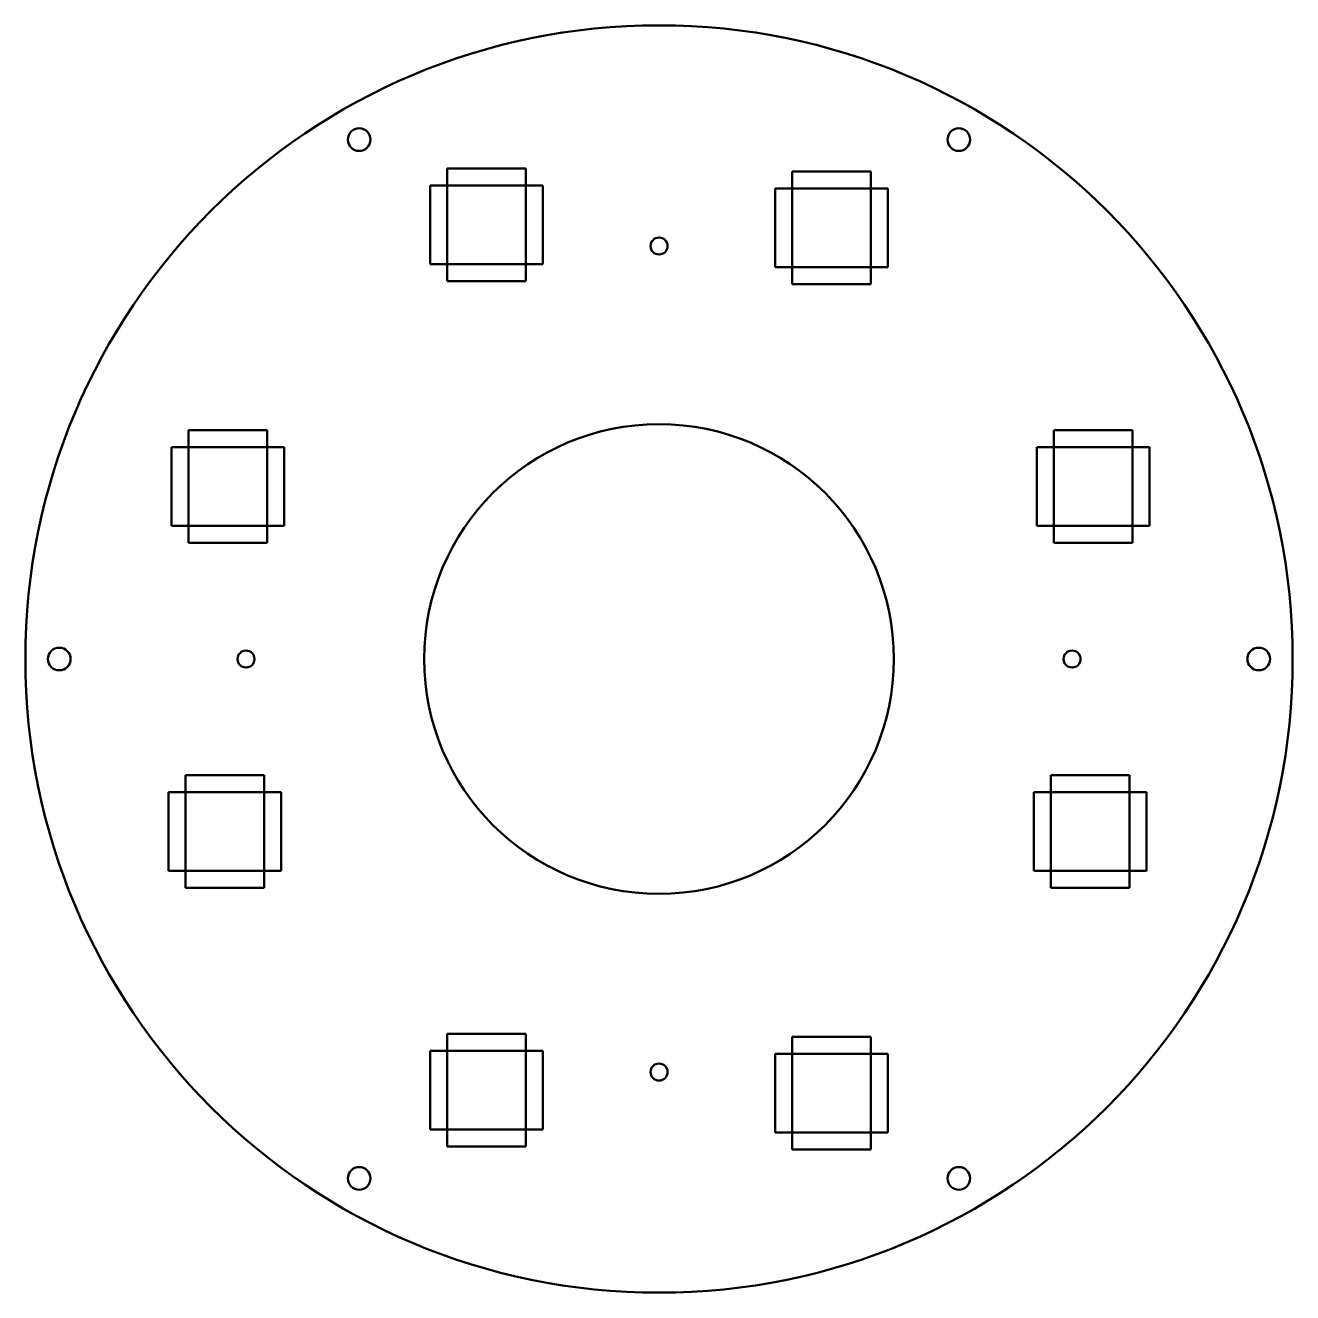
# Model space of a CAD drawing. Header units: millimetres. Extents: x 104 to 328, y 42 to 266.
import ezdxf

# ---------------------------------------------------------------- set-up
doc = ezdxf.new("R2010")
doc.units = ezdxf.units.MM
doc.header["$LTSCALE"] = 0.75
doc.layers.add('Visible', color=7, linetype='Continuous', lineweight=50)

msp = doc.modelspace()

# ---------------------------------------------------------------- linework, layer by layer
at = {"layer": 'Visible', "extrusion": (0, 0, -1)}
for p, q in [((178.947729, 240.526422), (192.847729, 240.526422)), ((178.947729, 237.526422), (178.947729, 240.526422)), ((192.847729, 240.526422), (192.847729, 237.526422)), ((239.934295, 236.989839), (239.934295, 239.989839)), ((239.934295, 239.989839), (253.834295, 239.989839)), ((253.834295, 239.989839), (253.834295, 236.989839)), ((175.947729, 237.526422), (178.947729, 237.526422)), ((175.947729, 223.626422), (175.947729, 237.526422)), ((178.947729, 237.526422), (178.947729, 223.626422)), ((192.847729, 237.526422), (178.947729, 237.526422)), ((192.847729, 237.526422), (195.847729, 237.526422)), ((192.847729, 223.626422), (192.847729, 237.526422)), ((195.847729, 237.526422), (195.847729, 223.626422)), ((236.934295, 236.989839), (239.934295, 236.989839)), ((236.934295, 223.089839), (236.934295, 236.989839)), ((239.934295, 236.989839), (239.934295, 223.089839)), ((253.834295, 236.989839), (239.934295, 236.989839)), ((253.834295, 236.989839), (256.834295, 236.989839)), ((253.834295, 223.089839), (253.834295, 236.989839)), ((256.834295, 236.989839), (256.834295, 223.089839)), ((178.947729, 223.626422), (175.947729, 223.626422)), ((178.947729, 220.626422), (178.947729, 223.626422)), ((178.947729, 223.626422), (192.847729, 223.626422)), ((195.847729, 223.626422), (192.847729, 223.626422)), ((192.847729, 223.626422), (192.847729, 220.626422)), ((239.934295, 223.089839), (236.934295, 223.089839)), ((239.934295, 220.089839), (239.934295, 223.089839)), ((239.934295, 223.089839), (253.834295, 223.089839)), ((256.834295, 223.089839), (253.834295, 223.089839)), ((253.834295, 223.089839), (253.834295, 220.089839)), ((192.847729, 220.626422), (178.947729, 220.626422)), ((253.834295, 220.089839), (239.934295, 220.089839)), ((133.233499, 194.289646), (147.133499, 194.289646)), ((133.233499, 191.289646), (133.233499, 194.289646)), ((147.133499, 194.289646), (147.133499, 191.289646)), ((286.171071, 194.275609), (300.071071, 194.275609)), ((286.171071, 191.275609), (286.171071, 194.275609)), ((300.071071, 194.275609), (300.071071, 191.275609)), ((130.233499, 191.289646), (133.233499, 191.289646)), ((130.233499, 177.389646), (130.233499, 191.289646)), ((133.233499, 191.289646), (133.233499, 177.389646)), ((147.133499, 191.289646), (133.233499, 191.289646)), ((147.133499, 191.289646), (150.133499, 191.289646)), ((147.133499, 177.389646), (147.133499, 191.289646)), ((150.133499, 191.289646), (150.133499, 177.389646)), ((283.171071, 177.375609), (283.171071, 191.275609)), ((283.171071, 191.275609), (286.171071, 191.275609)), ((300.071071, 191.275609), (286.171071, 191.275609)), ((286.171071, 191.275609), (286.171071, 177.375609)), ((300.071071, 191.275609), (303.071071, 191.275609)), ((300.071071, 177.375609), (300.071071, 191.275609)), ((303.071071, 191.275609), (303.071071, 177.375609)), ((133.233499, 177.389646), (130.233499, 177.389646)), ((133.233499, 174.389646), (133.233499, 177.389646)), ((133.233499, 177.389646), (147.133499, 177.389646)), ((147.133499, 177.389646), (147.133499, 174.389646)), ((150.133499, 177.389646), (147.133499, 177.389646)), ((286.171071, 177.375609), (283.171071, 177.375609)), ((286.171071, 174.375609), (286.171071, 177.375609)), ((286.171071, 177.375609), (300.071071, 177.375609)), ((303.071071, 177.375609), (300.071071, 177.375609)), ((300.071071, 177.375609), (300.071071, 174.375609)), ((147.133499, 174.389646), (133.233499, 174.389646)), ((300.071071, 174.375609), (286.171071, 174.375609)), ((132.696916, 133.30308), (146.596916, 133.30308)), ((132.696916, 130.30308), (132.696916, 133.30308)), ((146.596916, 133.30308), (146.596916, 130.30308)), ((285.634488, 133.289043), (299.534488, 133.289043)), ((285.634488, 130.289043), (285.634488, 133.289043)), ((299.534488, 133.289043), (299.534488, 130.289043)), ((129.696916, 116.40308), (129.696916, 130.30308)), ((129.696916, 130.30308), (132.696916, 130.30308)), ((132.696916, 130.30308), (132.696916, 116.40308)), ((146.596916, 130.30308), (132.696916, 130.30308)), ((146.596916, 130.30308), (149.596916, 130.30308)), ((146.596916, 116.40308), (146.596916, 130.30308)), ((149.596916, 130.30308), (149.596916, 116.40308)), ((282.634488, 130.289043), (285.634488, 130.289043)), ((282.634488, 116.389043), (282.634488, 130.289043)), ((299.534488, 130.289043), (285.634488, 130.289043)), ((285.634488, 130.289043), (285.634488, 116.389043)), ((299.534488, 130.289043), (302.534488, 130.289043)), ((299.534488, 116.389043), (299.534488, 130.289043)), ((302.534488, 130.289043), (302.534488, 116.389043)), ((132.696916, 116.40308), (129.696916, 116.40308)), ((132.696916, 113.40308), (132.696916, 116.40308)), ((132.696916, 116.40308), (146.596916, 116.40308)), ((146.596916, 116.40308), (146.596916, 113.40308)), ((149.596916, 116.40308), (146.596916, 116.40308)), ((285.634488, 116.389043), (282.634488, 116.389043)), ((285.634488, 113.389043), (285.634488, 116.389043)), ((285.634488, 116.389043), (299.534488, 116.389043)), ((302.534488, 116.389043), (299.534488, 116.389043)), ((299.534488, 116.389043), (299.534488, 113.389043)), ((146.596916, 113.40308), (132.696916, 113.40308)), ((299.534488, 113.389043), (285.634488, 113.389043)), ((178.933692, 84.58885), (178.933692, 87.58885)), ((178.933692, 87.58885), (192.833692, 87.58885)), ((192.833692, 87.58885), (192.833692, 84.58885)), ((239.920258, 87.052267), (253.820258, 87.052267)), ((239.920258, 84.052267), (239.920258, 87.052267)), ((253.820258, 87.052267), (253.820258, 84.052267)), ((175.933692, 84.58885), (178.933692, 84.58885)), ((175.933692, 70.68885), (175.933692, 84.58885)), ((178.933692, 84.58885), (178.933692, 70.68885)), ((192.833692, 84.58885), (178.933692, 84.58885)), ((192.833692, 84.58885), (195.833692, 84.58885)), ((192.833692, 70.68885), (192.833692, 84.58885)), ((195.833692, 84.58885), (195.833692, 70.68885)), ((236.920258, 84.052267), (239.920258, 84.052267)), ((236.920258, 70.152267), (236.920258, 84.052267)), ((239.920258, 84.052267), (239.920258, 70.152267)), ((253.820258, 84.052267), (239.920258, 84.052267)), ((253.820258, 84.052267), (256.820258, 84.052267)), ((253.820258, 70.152267), (253.820258, 84.052267)), ((256.820258, 84.052267), (256.820258, 70.152267)), ((178.933692, 70.68885), (175.933692, 70.68885)), ((178.933692, 67.68885), (178.933692, 70.68885)), ((178.933692, 70.68885), (192.833692, 70.68885)), ((195.833692, 70.68885), (192.833692, 70.68885)), ((192.833692, 70.68885), (192.833692, 67.68885)), ((239.920258, 70.152267), (236.920258, 70.152267)), ((239.920258, 67.152267), (239.920258, 70.152267)), ((239.920258, 70.152267), (253.820258, 70.152267)), ((256.820258, 70.152267), (253.820258, 70.152267)), ((253.820258, 70.152267), (253.820258, 67.152267)), ((192.833692, 67.68885), (178.933692, 67.68885)), ((253.820258, 67.152267), (239.920258, 67.152267))]:
    msp.add_line(p, q, dxfattribs=at)
at = {"layer": 'Visible'}
msp.add_circle((216.383993, 153.839345), 112, dxfattribs=at)
at = {"layer": 'Visible', "extrusion": (0, 0, -1)}
for centre, radius in [((-163.383365, 245.637675), 2), ((-269.383365, 245.6384), 2), ((-216.388459, 226.836622), 1.5), ((-216.383993, 153.839345), 41.5), ((-110.383993, 153.838619), 2), ((-143.388457, 153.836624), 1.5), ((-289.388457, 153.83662), 1.5), ((-322.383994, 153.84007), 2), ((-216.388455, 80.836622), 1.5), ((-163.384621, 62.040289), 2), ((-269.384622, 62.041014), 2)]:
    msp.add_circle(centre, radius, dxfattribs=at)

doc.saveas('drawing.dxf')
